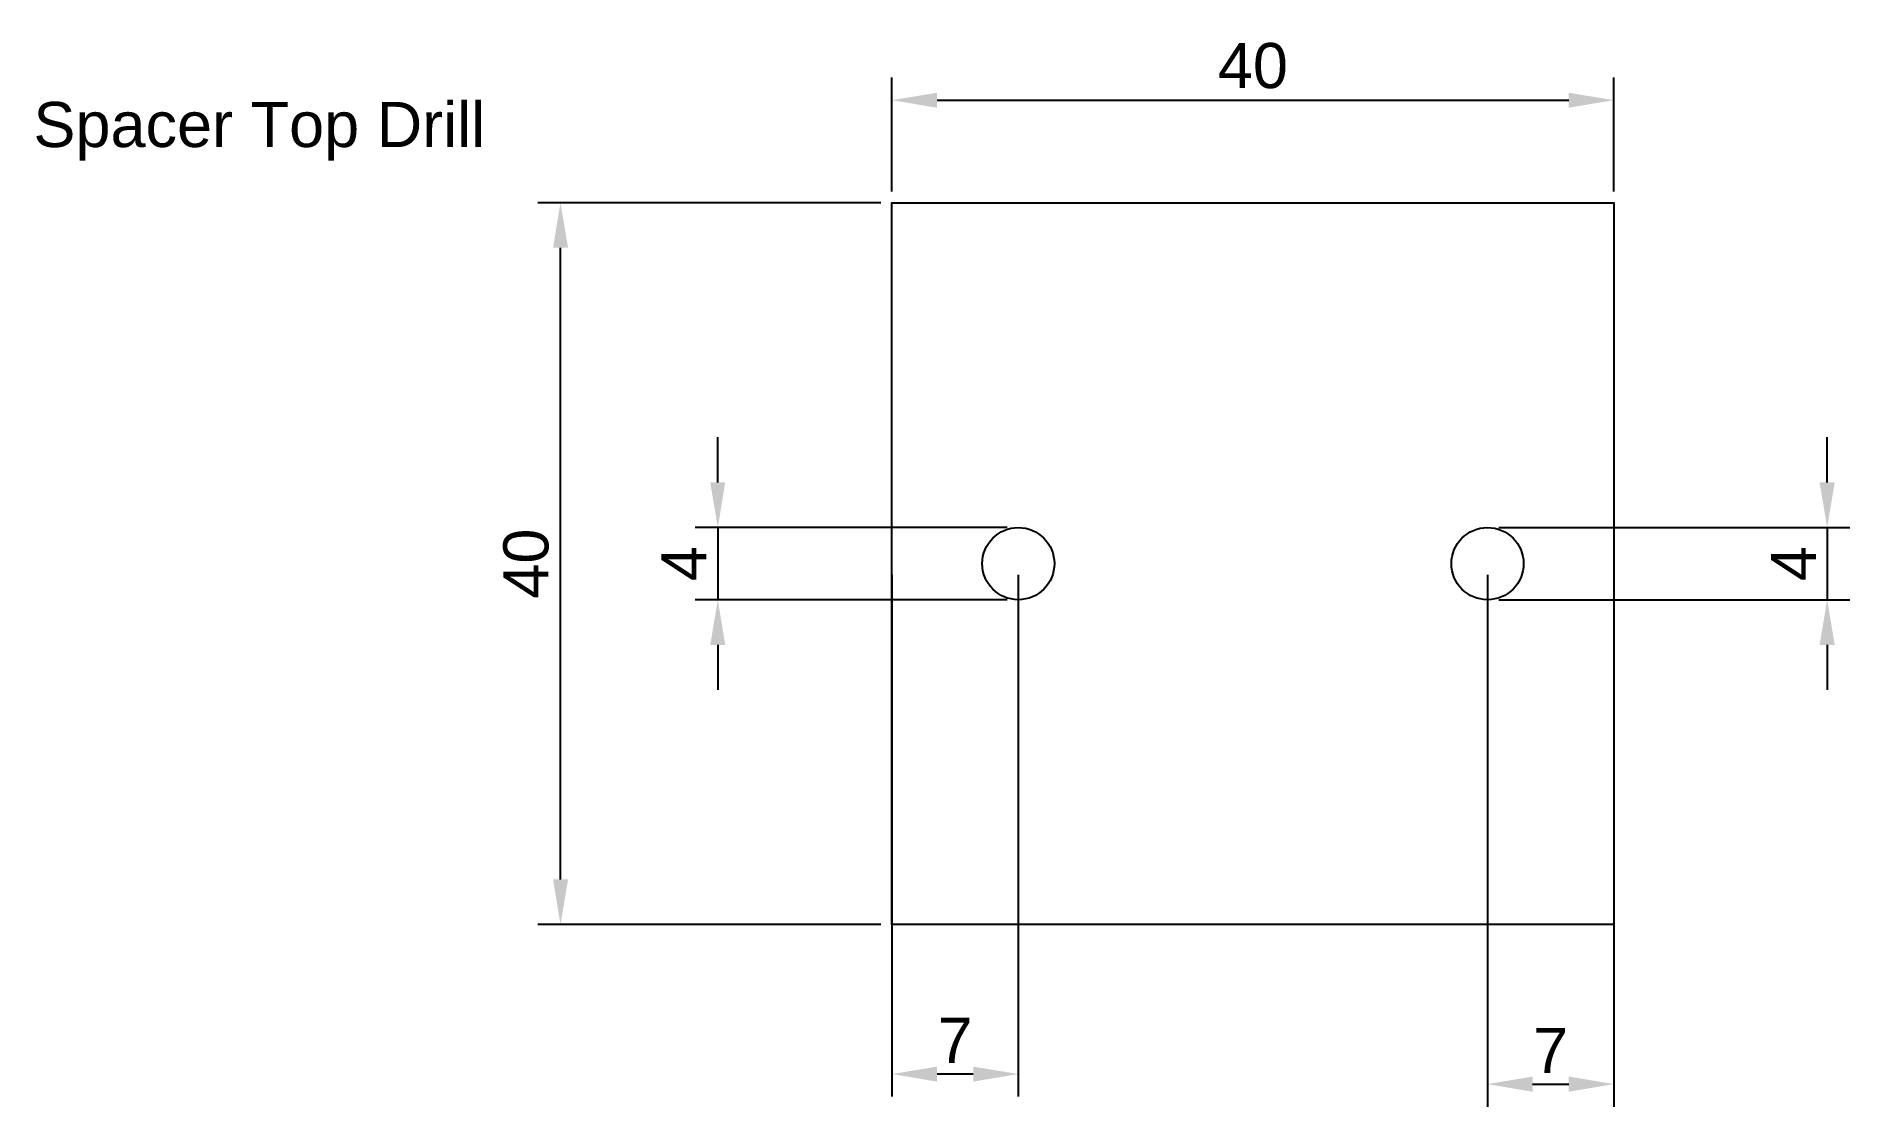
# Model space of a CAD drawing. Header units: millimetres. Extents: x -47 to 53, y -10 to 49.
import ezdxf

# ---------------------------------------------------------------- set-up
doc = ezdxf.new("R2010")
doc.units = ezdxf.units.MM
doc.styles.get("Standard").update_dxf_attribs({"font": 'arial.ttf'})
doc.dimstyles.new('ISO-25', dxfattribs={"dimtxt": 2.5, "dimasz": 2.5, "dimexe": 1.25, "dimexo": 0.625, "dimtad": 1, "dimtxsty": 'Standard', "dimcen": 2.5, "dimadec": 0, "dimazin": 0, "dimtfac": 1, "dimtmove": 0, "dimatfit": 3, "dimfxl": 1, "dimarcsym": 0})

# ---------------------------------------------------------------- blocks, each defined once
blk = doc.blocks.new('*D1')
at = {"color": 0, "lineweight": -2}
for p, q in [((-9.65, 24.5), (-9.65, 27)), ((6.38, 22), (-10.9, 22)), ((-9.65, 22), (-9.65, 18)), ((6.38, 18), (-10.9, 18)), ((-9.65, 15.5), (-9.65, 13))]:
    blk.add_line(p, q, dxfattribs=at)
at = {"color": 0}
for points in [[(-10.07, 24.5), (-9.24, 24.5), (-9.65, 22)], [(-9.24, 15.5), (-10.07, 15.5), (-9.65, 18)]]:
    blk.add_solid(points, dxfattribs=at)
at = {"layer": 'Defpoints', "color": 0}
for p in [(7, 22), (-9.65, 18), (7, 18)]:
    blk.add_point(p, dxfattribs=at)
at = {"color": 0, "insert": (-11.53, 20), "char_height": 2.5, "attachment_point": 5, "rotation": 90}
blk.add_mtext('4', dxfattribs=at)
blk = doc.blocks.new('*D2')
at = {"color": 0, "lineweight": -2}
for p, q in [((51.82, 24.5), (51.82, 27)), ((33.62, 22), (53.07, 22)), ((51.82, 22), (51.82, 18)), ((33.62, 18), (53.07, 18)), ((51.82, 15.5), (51.82, 13))]:
    blk.add_line(p, q, dxfattribs=at)
at = {"color": 0}
for points in [[(51.4, 24.5), (52.24, 24.5), (51.82, 22)], [(52.24, 15.5), (51.4, 15.5), (51.82, 18)]]:
    blk.add_solid(points, dxfattribs=at)
at = {"layer": 'Defpoints', "color": 0}
for p in [(33, 22), (33, 18), (51.82, 18)]:
    blk.add_point(p, dxfattribs=at)
at = {"color": 0, "insert": (49.95, 20), "char_height": 2.5, "attachment_point": 5, "rotation": 90}
blk.add_mtext('4', dxfattribs=at)
blk = doc.blocks.new('*D3')
at = {"color": 0, "lineweight": -2}
for p, q in [((0, 40.62), (0, 46.93)), ((40, 40.62), (40, 46.93)), ((2.5, 45.68), (37.5, 45.68))]:
    blk.add_line(p, q, dxfattribs=at)
at = {"color": 0}
for points in [[(2.5, 46.09), (2.5, 45.26), (0, 45.68)], [(37.5, 45.26), (37.5, 46.09), (40, 45.68)]]:
    blk.add_solid(points, dxfattribs=at)
at = {"layer": 'Defpoints', "color": 0}
for p in [(40, 45.68), (0, 40), (40, 40)]:
    blk.add_point(p, dxfattribs=at)
at = {"color": 0, "insert": (20, 47.58), "char_height": 2.5, "attachment_point": 5}
blk.add_mtext('40', dxfattribs=at)
blk = doc.blocks.new('*D4')
at = {"color": 0, "lineweight": -2}
for p, q in [((-0.62, 40), (-19.62, 40)), ((-18.37, 2.5), (-18.37, 37.5)), ((-0.62, 0), (-19.62, 0))]:
    blk.add_line(p, q, dxfattribs=at)
at = {"color": 0}
for points in [[(-17.95, 37.5), (-18.78, 37.5), (-18.37, 40)], [(-18.78, 2.5), (-17.95, 2.5), (-18.37, 0)]]:
    blk.add_solid(points, dxfattribs=at)
at = {"layer": 'Defpoints', "color": 0}
for p in [(-18.37, 40), (0, 40), (0, 0)]:
    blk.add_point(p, dxfattribs=at)
at = {"color": 0, "insert": (-20.27, 20), "char_height": 2.5, "attachment_point": 5, "rotation": 90}
blk.add_mtext('40', dxfattribs=at)
blk = doc.blocks.new('*D5')
at = {"color": 0, "lineweight": -2}
for p, q in [((0, 19.38), (0, -9.53)), ((7, 19.38), (7, -9.53)), ((4.5, -8.28), (2.5, -8.28))]:
    blk.add_line(p, q, dxfattribs=at)
at = {"color": 0}
for points in [[(2.5, -7.87), (2.5, -8.7), (0, -8.28)], [(4.5, -8.7), (4.5, -7.87), (7, -8.28)]]:
    blk.add_solid(points, dxfattribs=at)
at = {"layer": 'Defpoints', "color": 0}
for p in [(0, 20), (7, 20), (0, -8.28)]:
    blk.add_point(p, dxfattribs=at)
at = {"color": 0, "insert": (3.5, -6.41), "char_height": 2.5, "attachment_point": 5}
blk.add_mtext('7', dxfattribs=at)
blk = doc.blocks.new('*D6')
at = {"color": 0, "lineweight": -2}
for p, q in [((33, 19.38), (33, -10.09)), ((40, 19.38), (40, -10.09)), ((35.5, -8.84), (37.5, -8.84))]:
    blk.add_line(p, q, dxfattribs=at)
at = {"color": 0}
for points in [[(35.5, -8.42), (35.5, -9.26), (33, -8.84)], [(37.5, -9.26), (37.5, -8.42), (40, -8.84)]]:
    blk.add_solid(points, dxfattribs=at)
at = {"layer": 'Defpoints', "color": 0}
for p in [(33, 20), (40, 20), (40, -8.84)]:
    blk.add_point(p, dxfattribs=at)
at = {"color": 0, "insert": (36.5, -6.97), "char_height": 2.5, "attachment_point": 5}
blk.add_mtext('7', dxfattribs=at)

msp = doc.modelspace()

# ---------------------------------------------------------------- linework, layer by layer
msp.add_lwpolyline([(0, 0), (0, 40), (40, 40), (40, 0)], close=True)
for centre in [(7, 20), (33, 20)]:
    msp.add_circle(centre, 2)

# ---------------------------------------------------------------- texts
at = {"insert": (-47.575, 45.582), "char_height": 2.5, "width": 41.724, "attachment_point": 1}
msp.add_mtext('{Spacer Top Drill}', dxfattribs=at)

# ---------------------------------------------------------------- dimensions: what is measured, and where the dimension line sits
dim = msp.add_linear_dim(base=(40, 45.678), p1=(0, 40), p2=(40, 40), dimstyle='ISO-25')
dim.commit()
dim.dimension.update_dxf_attribs({"geometry": '*D3', "text_midpoint": (20, 47.579)})
dim = msp.add_linear_dim(base=(-18.368, 40), p1=(0, 0), p2=(0, 40), angle=90, dimstyle='ISO-25')
dim.commit()
dim.dimension.update_dxf_attribs({"geometry": '*D4', "text_midpoint": (-20.269, 20)})
for p1, p2, distance, picture, middle in [((7, 22), (7, 18), -16.652, '*D1', (-11.527, 20)), ((33, 22), (33, 18), 18.821, '*D2', (49.946, 20)), ((7, 20), (0, 20), 28.285, '*D5', (3.5, -6.41)), ((33, 20), (40, 20), -28.841, '*D6', (36.5, -6.966))]:
    dim = msp.add_aligned_dim(p1=p1, p2=p2, distance=distance, dimstyle='ISO-25')
    dim.commit()
    dim.dimension.update_dxf_attribs({"geometry": picture, "text_midpoint": middle})

doc.saveas('drawing.dxf')
